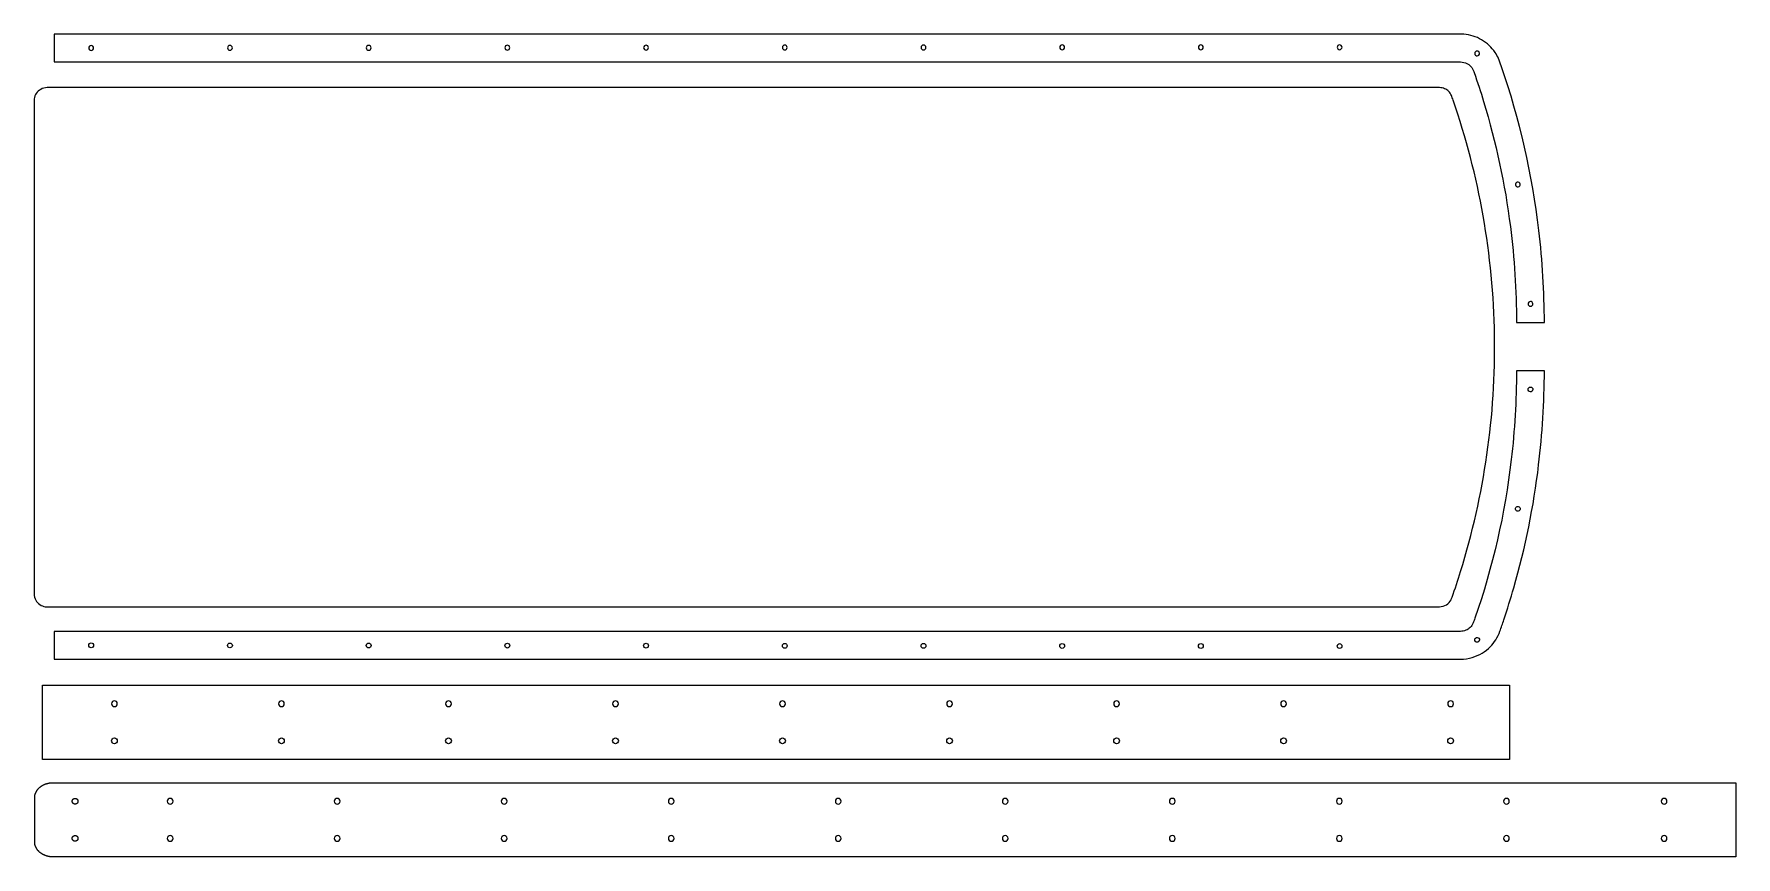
# Model space of a CAD drawing. Extents: x 1.7 to 93.4, y 1.3 to 45.6.
import ezdxf

# ---------------------------------------------------------------- set-up
doc = ezdxf.new("R2010")
doc.units = 0
for name, color, linetype in [('SCREW_LOCATION_MARKERS', 1, 'CONTINUOUS'), ('THRUCUT_DOOR', 105, 'CONTINUOUS'), ('THRUCUT_TRIM_WITH_TABS', 140, 'CONTINUOUS'), ('THRUCUT_ZIPPER_FOR_SOLID_W', 150, 'CONTINUOUS')]:
    doc.layers.add(name, color=color, linetype=linetype)

msp = doc.modelspace()

# ---------------------------------------------------------------- linework, layer by layer
at = {"layer": 'SCREW_LOCATION_MARKERS'}
for points in [[(12.211, 44.977, 0.414214), (12.081, 44.847, 0.414214), (12.211, 44.717, 0.414214), (12.341, 44.847, 0.414214)], [(27.159, 44.987, 0.414214), (27.029, 44.857, 0.414214), (27.159, 44.727, 0.414214), (27.289, 44.857, 0.414214)], [(42.107, 44.996, 0.414214), (41.977, 44.866, 0.414214), (42.107, 44.736, 0.414214), (42.237, 44.866, 0.414214)], [(57.055, 45.006, 0.414214), (56.925, 44.876, 0.414214), (57.055, 44.746, 0.414214), (57.185, 44.876, 0.414214)], [(72.002, 45.011, 0.414214), (71.873, 44.881, 0.414214), (72.003, 44.751, 0.414214), (72.133, 44.881, 0.414214)], [(81.729, 37.509, 0.414214), (81.578, 37.614, 0.414214), (81.474, 37.463, 0.414214), (81.625, 37.358, 0.414214)], [(82.417, 31.062, 0.414214), (82.284, 31.189, 0.414214), (82.157, 31.056, 0.414214), (82.29, 30.929, 0.414214)], [(82.417, 26.448, -0.414214), (82.284, 26.321, -0.414214), (82.157, 26.454, -0.414214), (82.29, 26.581, -0.414214)], [(81.729, 20.001, -0.414214), (81.578, 19.896, -0.414214), (81.474, 20.047, -0.414214), (81.625, 20.152, -0.414214)], [(12.211, 12.533, -0.414214), (12.081, 12.663, -0.414214), (12.211, 12.793, -0.414214), (12.341, 12.663, -0.414214)], [(27.159, 12.523, -0.414214), (27.029, 12.653, -0.414214), (27.159, 12.783, -0.414214), (27.289, 12.653, -0.414214)], [(42.107, 12.514, -0.414214), (41.977, 12.644, -0.414214), (42.107, 12.774, -0.414214), (42.237, 12.644, -0.414214)], [(57.055, 12.504, -0.414214), (56.925, 12.634, -0.414214), (57.055, 12.764, -0.414214), (57.185, 12.634, -0.414214)], [(72.002, 12.499, -0.414214), (71.873, 12.629, -0.414214), (72.003, 12.759, -0.414214), (72.133, 12.629, -0.414214)]]:
    msp.add_lwpolyline(points, format="xyb", close=True, dxfattribs=at)
at = {"layer": 'THRUCUT_DOOR'}
for points in [[(40.914, 44.092), (78.517, 44.092, -0.106708), (78.86, 44.005, -0.157148), (79.181, 43.691, -0.038567), (79.253, 43.524, -0.008689), (79.763, 41.952, -0.042599), (81.205, 35.22, -0.030813), (81.537, 30.059), (83.037, 30.059, 0.0285), (82.741, 35.014, 0.0542), (80.713, 43.878, 0.01783), (80.56, 44.276, 0.04719), (80.383, 44.6, 0.112158), (79.656, 45.283, 0.112124), (78.706, 45.585, 0.010594), (78.643, 45.589, 0.005235), (78.517, 45.592), (2.737, 45.592), (2.737, 44.092)], [(39.807, 42.709), (2.356, 42.709, 0.118325), (2.014, 42.614, 0.237651), (1.662, 42.101, 0.016873), (1.659, 42.07, 0.008243), (1.656, 42.009), (1.656, 28.725), (1.656, 15.442, 0.118325), (1.75, 15.1, 0.237651), (2.264, 14.748, 0.016873), (2.294, 14.745, 0.008243), (2.356, 14.742), (77.386, 14.742, 0.127319), (77.757, 14.853, 0.136378), (78.006, 15.117, 0.038043), (78.065, 15.254, 0.00789), (78.521, 16.641, 0.079499), (80.351, 29.372, 0.0795), (78.118, 42.038, 0.010825), (78.027, 42.281, 0.104929), (77.877, 42.508, 0.097255), (77.663, 42.649, 0.088058), (77.386, 42.709)], [(40.714, 13.418), (2.737, 13.418), (2.737, 11.918), (78.517, 11.918, 0.0648), (79.153, 12.014, 0.130546), (80.13, 12.599, 0.054566), (80.416, 12.965, 0.04927), (80.642, 13.426, 0.009689), (80.857, 14.041, 0.00944), (81.388, 15.763, 0.040314), (82.728, 22.382, 0.029126), (83.037, 27.451), (81.537, 27.451, -0.0285), (81.252, 22.672, -0.0542), (79.296, 14.122, -0.012046), (79.202, 13.872, -0.103695), (79.043, 13.633, -0.097255), (78.813, 13.482, -0.088058), (78.517, 13.418)]]:
    msp.add_lwpolyline(points, format="xyb", close=True, dxfattribs=at)
at = {"layer": 'THRUCUT_TRIM_WITH_TABS'}
for points in [[(4.737, 44.972, 0.414214), (4.607, 44.842, 0.414214), (4.737, 44.712, 0.414214), (4.867, 44.842, 0.414214)], [(19.685, 44.982, 0.414214), (19.555, 44.852, 0.414214), (19.685, 44.722, 0.414214), (19.815, 44.852, 0.414214)], [(34.633, 44.991, 0.414214), (34.503, 44.861, 0.414214), (34.633, 44.731, 0.414214), (34.763, 44.862, 0.414214)], [(49.581, 45.001, 0.414214), (49.451, 44.871, 0.414214), (49.581, 44.741, 0.414214), (49.711, 44.871, 0.414214)], [(64.529, 45.008, 0.414214), (64.399, 44.878, 0.414214), (64.529, 44.748, 0.414214), (64.659, 44.878, 0.414214)], [(79.501, 44.645, 0.414214), (79.318, 44.634, 0.414214), (79.328, 44.45, 0.414214), (79.512, 44.461, 0.414214)], [(79.501, 12.866, -0.414214), (79.318, 12.876, -0.414214), (79.328, 13.06, -0.414214), (79.512, 13.049, -0.414214)], [(4.737, 12.538, -0.414214), (4.607, 12.668, -0.414214), (4.737, 12.798, -0.414214), (4.867, 12.668, -0.414214)], [(19.685, 12.528, -0.414214), (19.555, 12.658, -0.414214), (19.685, 12.788, -0.414214), (19.815, 12.658, -0.414214)], [(34.633, 12.519, -0.414214), (34.503, 12.649, -0.414214), (34.633, 12.779, -0.414214), (34.763, 12.648, -0.414214)], [(49.581, 12.509, -0.414214), (49.451, 12.639, -0.414214), (49.581, 12.769, -0.414214), (49.711, 12.639, -0.414214)], [(64.529, 12.502, -0.414214), (64.399, 12.632, -0.414214), (64.529, 12.762, -0.414214), (64.659, 12.632, -0.414214)]]:
    msp.add_lwpolyline(points, format="xyb", close=True, dxfattribs=at)
at = {"layer": 'THRUCUT_ZIPPER_FOR_SOLID_W'}
for points in [[(41.771, 10.524), (81.166, 10.524), (81.166, 6.524), (2.108, 6.524), (2.108, 10.524)], [(48.113, 5.27), (93.36, 5.27), (93.36, 1.27), (17.171, 1.27), (2.693, 1.27), (2.667, 1.27), (2.641, 1.271), (2.616, 1.272), (2.591, 1.274), (2.565, 1.276), (2.541, 1.279), (2.516, 1.282), (2.491, 1.286), (2.467, 1.29), (2.443, 1.295), (2.419, 1.3), (2.395, 1.306), (2.372, 1.312), (2.349, 1.318), (2.326, 1.325), (2.304, 1.333), (2.281, 1.34), (2.259, 1.349), (2.238, 1.357), (2.216, 1.366), (2.195, 1.376), (2.174, 1.385), (2.154, 1.396), (2.134, 1.406), (2.114, 1.417), (2.095, 1.429), (2.075, 1.44), (2.057, 1.452), (2.038, 1.465), (2.02, 1.477), (2.003, 1.491), (1.986, 1.504), (1.969, 1.518), (1.953, 1.532), (1.937, 1.546), (1.921, 1.561), (1.906, 1.576), (1.891, 1.591), (1.877, 1.607), (1.864, 1.622), (1.85, 1.638), (1.838, 1.655), (1.825, 1.671), (1.814, 1.688), (1.802, 1.705), (1.791, 1.723), (1.781, 1.74), (1.771, 1.758), (1.762, 1.776), (1.754, 1.795), (1.745, 1.813), (1.738, 1.832), (1.731, 1.851), (1.724, 1.87), (1.718, 1.889), (1.713, 1.908), (1.708, 1.928), (1.704, 1.948), (1.701, 1.968), (1.698, 1.988), (1.696, 2.008), (1.694, 2.028), (1.693, 2.049), (1.693, 2.07), (1.693, 4.47), (1.693, 4.49), (1.694, 4.511), (1.696, 4.531), (1.698, 4.551), (1.701, 4.572), (1.704, 4.591), (1.708, 4.611), (1.713, 4.631), (1.718, 4.65), (1.724, 4.67), (1.731, 4.689), (1.738, 4.708), (1.745, 4.726), (1.754, 4.745), (1.762, 4.763), (1.771, 4.781), (1.781, 4.799), (1.791, 4.816), (1.802, 4.834), (1.814, 4.851), (1.825, 4.868), (1.838, 4.884), (1.85, 4.901), (1.864, 4.917), (1.877, 4.933), (1.891, 4.948), (1.906, 4.964), (1.921, 4.978), (1.937, 4.993), (1.953, 5.008), (1.969, 5.022), (1.986, 5.035), (2.003, 5.049), (2.02, 5.062), (2.038, 5.075), (2.057, 5.087), (2.075, 5.099), (2.095, 5.111), (2.114, 5.122), (2.134, 5.133), (2.154, 5.144), (2.174, 5.154), (2.195, 5.164), (2.216, 5.173), (2.238, 5.182), (2.259, 5.191), (2.281, 5.199), (2.304, 5.207), (2.326, 5.214), (2.349, 5.221), (2.372, 5.228), (2.395, 5.234), (2.419, 5.239), (2.443, 5.244), (2.467, 5.249), (2.491, 5.253), (2.516, 5.257), (2.541, 5.26), (2.565, 5.263), (2.591, 5.265), (2.616, 5.267), (2.641, 5.269), (2.667, 5.269), (2.693, 5.27)], [(3.869, 4.425), (3.871, 4.425), (3.873, 4.425), (3.875, 4.424), (3.876, 4.424), (3.878, 4.424), (3.88, 4.424), (3.882, 4.424), (3.883, 4.424), (3.885, 4.424), (3.887, 4.424), (3.889, 4.423), (3.89, 4.423), (3.892, 4.423), (3.894, 4.423), (3.896, 4.422), (3.898, 4.422), (3.899, 4.422), (3.901, 4.421), (3.903, 4.421), (3.905, 4.42), (3.907, 4.42), (3.908, 4.42), (3.91, 4.419), (3.912, 4.419), (3.914, 4.418), (3.916, 4.418), (3.917, 4.417), (3.919, 4.416), (3.921, 4.416), (3.923, 4.415), (3.925, 4.414), (3.926, 4.414), (3.928, 4.413), (3.93, 4.412), (3.932, 4.411), (3.934, 4.411), (3.935, 4.41), (3.936, 4.409), (3.937, 4.409), (3.938, 4.409), (3.939, 4.408), (3.94, 4.408), (3.941, 4.407), (3.941, 4.407), (3.942, 4.406), (3.943, 4.406), (3.944, 4.405), (3.945, 4.405), (3.946, 4.404), (3.947, 4.404), (3.947, 4.403), (3.948, 4.403), (3.949, 4.402), (3.95, 4.402), (3.951, 4.401), (3.952, 4.401), (3.953, 4.4), (3.953, 4.4), (3.954, 4.399), (3.955, 4.399), (3.956, 4.398), (3.957, 4.398), (3.958, 4.397), (3.958, 4.397), (3.959, 4.396), (3.96, 4.395), (3.961, 4.395), (3.962, 4.394), (3.962, 4.394), (3.963, 4.393), (3.964, 4.392), (3.965, 4.392), (3.966, 4.391), (3.966, 4.391), (3.967, 4.39), (3.968, 4.389), (3.969, 4.389), (3.969, 4.388), (3.97, 4.387), (3.971, 4.387), (3.972, 4.386), (3.972, 4.385), (3.973, 4.385), (3.974, 4.384), (3.975, 4.383), (3.975, 4.383), (3.976, 4.382), (3.977, 4.381), (3.978, 4.381), (3.978, 4.38), (3.979, 4.379), (3.98, 4.378), (3.98, 4.378), (3.981, 4.377), (3.982, 4.376), (3.982, 4.376), (3.983, 4.375), (3.984, 4.374), (3.985, 4.373), (3.985, 4.373), (3.986, 4.372), (3.987, 4.371), (3.987, 4.37), (3.988, 4.37), (3.988, 4.369), (3.989, 4.368), (3.99, 4.367), (3.99, 4.366), (3.991, 4.366), (3.992, 4.365), (3.992, 4.364), (3.993, 4.363), (3.993, 4.363), (3.994, 4.362), (3.995, 4.361), (3.995, 4.36), (3.996, 4.359), (3.996, 4.359), (3.997, 4.358), (3.997, 4.357), (3.998, 4.356), (3.999, 4.355), (3.999, 4.354), (4, 4.354), (4, 4.353), (4.001, 4.352), (4.001, 4.351), (4.002, 4.35), (4.002, 4.349), (4.003, 4.349), (4.003, 4.348), (4.004, 4.347), (4.004, 4.346), (4.005, 4.345), (4.005, 4.344), (4.006, 4.343), (4.006, 4.343), (4.007, 4.342), (4.007, 4.341), (4.008, 4.34), (4.008, 4.339), (4.008, 4.338), (4.009, 4.337), (4.009, 4.336), (4.01, 4.336), (4.01, 4.334), (4.011, 4.332), (4.012, 4.33), (4.013, 4.328), (4.014, 4.327), (4.014, 4.325), (4.015, 4.323), (4.016, 4.321), (4.016, 4.319), (4.017, 4.318), (4.017, 4.316), (4.018, 4.314), (4.018, 4.312), (4.019, 4.31), (4.019, 4.309), (4.02, 4.307), (4.02, 4.305), (4.021, 4.303), (4.021, 4.301), (4.021, 4.3), (4.022, 4.298), (4.022, 4.296), (4.022, 4.294), (4.023, 4.292), (4.023, 4.291), (4.023, 4.289), (4.023, 4.287), (4.024, 4.285), (4.024, 4.284), (4.024, 4.282), (4.024, 4.28), (4.024, 4.278), (4.024, 4.276), (4.024, 4.275), (4.024, 4.273), (4.024, 4.271), (4.024, 4.27), (4.024, 4.268), (4.024, 4.266), (4.024, 4.264), (4.024, 4.263), (4.024, 4.261), (4.024, 4.259), (4.024, 4.257), (4.024, 4.256), (4.024, 4.254), (4.023, 4.252), (4.023, 4.25), (4.023, 4.249), (4.023, 4.247), (4.022, 4.245), (4.022, 4.243), (4.022, 4.241), (4.021, 4.24), (4.021, 4.238), (4.021, 4.236), (4.02, 4.234), (4.02, 4.232), (4.019, 4.231), (4.019, 4.229), (4.018, 4.227), (4.018, 4.225), (4.017, 4.223), (4.017, 4.222), (4.016, 4.22), (4.016, 4.218), (4.015, 4.216), (4.014, 4.214), (4.014, 4.213), (4.013, 4.211), (4.012, 4.209), (4.011, 4.207), (4.01, 4.205), (4.01, 4.204), (4.009, 4.203), (4.009, 4.202), (4.008, 4.201), (4.008, 4.2), (4.008, 4.199), (4.007, 4.198), (4.007, 4.198), (4.006, 4.197), (4.006, 4.196), (4.005, 4.195), (4.005, 4.194), (4.004, 4.193), (4.004, 4.192), (4.003, 4.191), (4.003, 4.191), (4.002, 4.19), (4.002, 4.189), (4.001, 4.188), (4.001, 4.187), (4, 4.186), (4, 4.186), (3.999, 4.185), (3.999, 4.184), (3.998, 4.183), (3.997, 4.182), (3.997, 4.181), (3.996, 4.181), (3.996, 4.18), (3.995, 4.179), (3.995, 4.178), (3.994, 4.177), (3.993, 4.177), (3.993, 4.176), (3.992, 4.175), (3.992, 4.174), (3.991, 4.173), (3.99, 4.173), (3.99, 4.172), (3.989, 4.171), (3.988, 4.17), (3.988, 4.17), (3.987, 4.169), (3.987, 4.168), (3.986, 4.167), (3.985, 4.167), (3.985, 4.166), (3.984, 4.165), (3.983, 4.164), (3.982, 4.164), (3.982, 4.163), (3.981, 4.162), (3.98, 4.161), (3.98, 4.161), (3.979, 4.16), (3.978, 4.159), (3.978, 4.159), (3.977, 4.158), (3.976, 4.157), (3.975, 4.156), (3.975, 4.156), (3.974, 4.155), (3.973, 4.154), (3.972, 4.154), (3.972, 4.153), (3.971, 4.152), (3.97, 4.152), (3.969, 4.151), (3.969, 4.151), (3.968, 4.15), (3.967, 4.149), (3.966, 4.149), (3.966, 4.148), (3.965, 4.147), (3.964, 4.147), (3.963, 4.146), (3.962, 4.146), (3.962, 4.145), (3.961, 4.144), (3.96, 4.144), (3.959, 4.143), (3.958, 4.143), (3.958, 4.142), (3.957, 4.141), (3.956, 4.141), (3.955, 4.14), (3.954, 4.14), (3.953, 4.139), (3.953, 4.139), (3.952, 4.138), (3.951, 4.138), (3.95, 4.137), (3.949, 4.137), (3.948, 4.136), (3.947, 4.136), (3.947, 4.135), (3.946, 4.135), (3.945, 4.134), (3.944, 4.134), (3.943, 4.133), (3.942, 4.133), (3.941, 4.132), (3.941, 4.132), (3.94, 4.131), (3.939, 4.131), (3.938, 4.131), (3.937, 4.13), (3.936, 4.13), (3.935, 4.129), (3.934, 4.128), (3.932, 4.128), (3.93, 4.127), (3.928, 4.126), (3.926, 4.125), (3.925, 4.125), (3.923, 4.124), (3.921, 4.123), (3.919, 4.123), (3.917, 4.122), (3.916, 4.122), (3.914, 4.121), (3.912, 4.121), (3.91, 4.12), (3.908, 4.12), (3.907, 4.119), (3.905, 4.119), (3.903, 4.118), (3.901, 4.118), (3.899, 4.118), (3.898, 4.117), (3.896, 4.117), (3.894, 4.117), (3.892, 4.116), (3.89, 4.116), (3.889, 4.116), (3.887, 4.116), (3.885, 4.115), (3.883, 4.115), (3.882, 4.115), (3.88, 4.115), (3.878, 4.115), (3.876, 4.115), (3.875, 4.115), (3.873, 4.115), (3.871, 4.115), (3.869, 4.115), (3.868, 4.115), (3.866, 4.115), (3.864, 4.115), (3.862, 4.115), (3.861, 4.115), (3.859, 4.115), (3.857, 4.115), (3.855, 4.115), (3.854, 4.115), (3.852, 4.116), (3.85, 4.116), (3.848, 4.116), (3.847, 4.116), (3.845, 4.117), (3.843, 4.117), (3.841, 4.117), (3.839, 4.118), (3.838, 4.118), (3.836, 4.118), (3.834, 4.119), (3.832, 4.119), (3.83, 4.12), (3.829, 4.12), (3.827, 4.121), (3.825, 4.121), (3.823, 4.122), (3.821, 4.122), (3.82, 4.123), (3.818, 4.123), (3.816, 4.124), (3.814, 4.125), (3.812, 4.125), (3.811, 4.126), (3.809, 4.127), (3.807, 4.128), (3.805, 4.128), (3.803, 4.129), (3.803, 4.13), (3.802, 4.13), (3.801, 4.131), (3.8, 4.131), (3.799, 4.131), (3.798, 4.132), (3.797, 4.132), (3.796, 4.133), (3.796, 4.133), (3.795, 4.134), (3.794, 4.134), (3.793, 4.135), (3.792, 4.135), (3.791, 4.136), (3.79, 4.136), (3.79, 4.137), (3.789, 4.137), (3.788, 4.138), (3.787, 4.138), (3.786, 4.139), (3.785, 4.139), (3.785, 4.14), (3.784, 4.14), (3.783, 4.141), (3.782, 4.141), (3.781, 4.142), (3.78, 4.143), (3.78, 4.143), (3.779, 4.144), (3.778, 4.144), (3.777, 4.145), (3.776, 4.146), (3.776, 4.146), (3.775, 4.147), (3.774, 4.147), (3.773, 4.148), (3.772, 4.149), (3.772, 4.149), (3.771, 4.15), (3.77, 4.151), (3.769, 4.151), (3.769, 4.152), (3.768, 4.152), (3.767, 4.153), (3.766, 4.154), (3.766, 4.154), (3.765, 4.155), (3.764, 4.156), (3.763, 4.156), (3.763, 4.157), (3.762, 4.158), (3.761, 4.159), (3.761, 4.159), (3.76, 4.16), (3.759, 4.161), (3.758, 4.161), (3.758, 4.162), (3.757, 4.163), (3.756, 4.164), (3.756, 4.164), (3.755, 4.165), (3.754, 4.166), (3.754, 4.167), (3.753, 4.167), (3.752, 4.168), (3.752, 4.169), (3.751, 4.17), (3.75, 4.17), (3.75, 4.171), (3.749, 4.172), (3.748, 4.173), (3.748, 4.173), (3.747, 4.174), (3.747, 4.175), (3.746, 4.176), (3.745, 4.177), (3.745, 4.177), (3.744, 4.178), (3.744, 4.179), (3.743, 4.18), (3.742, 4.181), (3.742, 4.181), (3.741, 4.182), (3.741, 4.183), (3.74, 4.184), (3.74, 4.185), (3.739, 4.186), (3.739, 4.186), (3.738, 4.187), (3.738, 4.188), (3.737, 4.189), (3.737, 4.19), (3.736, 4.191), (3.735, 4.191), (3.735, 4.192), (3.735, 4.193), (3.734, 4.194), (3.734, 4.195), (3.733, 4.196), (3.733, 4.197), (3.732, 4.198), (3.732, 4.198), (3.731, 4.199), (3.731, 4.2), (3.73, 4.201), (3.73, 4.202), (3.73, 4.203), (3.729, 4.204), (3.728, 4.205), (3.728, 4.207), (3.727, 4.209), (3.726, 4.211), (3.725, 4.213), (3.725, 4.214), (3.724, 4.216), (3.723, 4.218), (3.723, 4.22), (3.722, 4.222), (3.721, 4.223), (3.721, 4.225), (3.72, 4.227), (3.72, 4.229), (3.719, 4.231), (3.719, 4.232), (3.718, 4.234), (3.718, 4.236), (3.718, 4.238), (3.717, 4.24), (3.717, 4.241), (3.717, 4.243), (3.716, 4.245), (3.716, 4.247), (3.716, 4.249), (3.716, 4.25), (3.715, 4.252), (3.715, 4.254), (3.715, 4.256), (3.715, 4.257), (3.715, 4.259), (3.715, 4.261), (3.715, 4.263), (3.714, 4.264), (3.714, 4.266), (3.714, 4.268), (3.714, 4.27), (3.714, 4.271), (3.714, 4.273), (3.714, 4.275), (3.715, 4.276), (3.715, 4.278), (3.715, 4.28), (3.715, 4.282), (3.715, 4.284), (3.715, 4.285), (3.715, 4.287), (3.716, 4.289), (3.716, 4.291), (3.716, 4.292), (3.716, 4.294), (3.717, 4.296), (3.717, 4.298), (3.717, 4.3), (3.718, 4.301), (3.718, 4.303), (3.718, 4.305), (3.719, 4.307), (3.719, 4.309), (3.72, 4.31), (3.72, 4.312), (3.721, 4.314), (3.721, 4.316), (3.722, 4.318), (3.723, 4.319), (3.723, 4.321), (3.724, 4.323), (3.725, 4.325), (3.725, 4.327), (3.726, 4.328), (3.727, 4.33), (3.728, 4.332), (3.728, 4.334), (3.729, 4.336), (3.73, 4.336), (3.73, 4.337), (3.73, 4.338), (3.731, 4.339), (3.731, 4.34), (3.732, 4.341), (3.732, 4.342), (3.733, 4.343), (3.733, 4.343), (3.734, 4.344), (3.734, 4.345), (3.735, 4.346), (3.735, 4.347), (3.735, 4.348), (3.736, 4.349), (3.737, 4.349), (3.737, 4.35), (3.738, 4.351), (3.738, 4.352), (3.739, 4.353), (3.739, 4.354), (3.74, 4.354), (3.74, 4.355), (3.741, 4.356), (3.741, 4.357), (3.742, 4.358), (3.742, 4.359), (3.743, 4.359), (3.744, 4.36), (3.744, 4.361), (3.745, 4.362), (3.745, 4.363), (3.746, 4.363), (3.747, 4.364), (3.747, 4.365), (3.748, 4.366), (3.748, 4.366), (3.749, 4.367), (3.75, 4.368), (3.75, 4.369), (3.751, 4.37), (3.752, 4.37), (3.752, 4.371), (3.753, 4.372), (3.754, 4.373), (3.754, 4.373), (3.755, 4.374), (3.756, 4.375), (3.756, 4.376), (3.757, 4.376), (3.758, 4.377), (3.758, 4.378), (3.759, 4.378), (3.76, 4.379), (3.761, 4.38), (3.761, 4.381), (3.762, 4.381), (3.763, 4.382), (3.763, 4.383), (3.764, 4.383), (3.765, 4.384), (3.766, 4.385), (3.766, 4.385), (3.767, 4.386), (3.768, 4.387), (3.769, 4.387), (3.769, 4.388), (3.77, 4.389), (3.771, 4.389), (3.772, 4.39), (3.772, 4.391), (3.773, 4.391), (3.774, 4.392), (3.775, 4.392), (3.776, 4.393), (3.776, 4.394), (3.777, 4.394), (3.778, 4.395), (3.779, 4.395), (3.78, 4.396), (3.78, 4.397), (3.781, 4.397), (3.782, 4.398), (3.783, 4.398), (3.784, 4.399), (3.785, 4.399), (3.785, 4.4), (3.786, 4.4), (3.787, 4.401), (3.788, 4.401), (3.789, 4.402), (3.79, 4.402), (3.79, 4.403), (3.791, 4.403), (3.792, 4.404), (3.793, 4.404), (3.794, 4.405), (3.795, 4.405), (3.796, 4.406), (3.796, 4.406), (3.797, 4.407), (3.798, 4.407), (3.799, 4.408), (3.8, 4.408), (3.801, 4.409), (3.802, 4.409), (3.803, 4.409), (3.803, 4.41), (3.805, 4.411), (3.807, 4.411), (3.809, 4.412), (3.811, 4.413), (3.812, 4.414), (3.814, 4.414), (3.816, 4.415), (3.818, 4.416), (3.82, 4.416), (3.821, 4.417), (3.823, 4.418), (3.825, 4.418), (3.827, 4.419), (3.829, 4.419), (3.83, 4.42), (3.832, 4.42), (3.834, 4.42), (3.836, 4.421), (3.838, 4.421), (3.839, 4.422), (3.841, 4.422), (3.843, 4.422), (3.845, 4.423), (3.847, 4.423), (3.848, 4.423), (3.85, 4.423), (3.852, 4.424), (3.854, 4.424), (3.855, 4.424), (3.857, 4.424), (3.859, 4.424), (3.861, 4.424), (3.862, 4.424), (3.864, 4.424), (3.866, 4.425), (3.868, 4.425)], [(3.869, 2.425), (3.871, 2.425), (3.873, 2.425), (3.875, 2.424), (3.876, 2.424), (3.878, 2.424), (3.88, 2.424), (3.882, 2.424), (3.883, 2.424), (3.885, 2.424), (3.887, 2.424), (3.889, 2.423), (3.89, 2.423), (3.892, 2.423), (3.894, 2.423), (3.896, 2.422), (3.898, 2.422), (3.899, 2.422), (3.901, 2.421), (3.903, 2.421), (3.905, 2.42), (3.907, 2.42), (3.908, 2.42), (3.91, 2.419), (3.912, 2.419), (3.914, 2.418), (3.916, 2.418), (3.917, 2.417), (3.919, 2.416), (3.921, 2.416), (3.923, 2.415), (3.925, 2.414), (3.926, 2.414), (3.928, 2.413), (3.93, 2.412), (3.932, 2.411), (3.934, 2.411), (3.935, 2.41), (3.936, 2.409), (3.937, 2.409), (3.938, 2.409), (3.939, 2.408), (3.94, 2.408), (3.941, 2.407), (3.941, 2.407), (3.942, 2.406), (3.943, 2.406), (3.944, 2.405), (3.945, 2.405), (3.946, 2.404), (3.947, 2.404), (3.947, 2.403), (3.948, 2.403), (3.949, 2.402), (3.95, 2.402), (3.951, 2.401), (3.952, 2.401), (3.953, 2.4), (3.953, 2.4), (3.954, 2.399), (3.955, 2.399), (3.956, 2.398), (3.957, 2.398), (3.958, 2.397), (3.958, 2.397), (3.959, 2.396), (3.96, 2.395), (3.961, 2.395), (3.962, 2.394), (3.962, 2.394), (3.963, 2.393), (3.964, 2.392), (3.965, 2.392), (3.966, 2.391), (3.966, 2.391), (3.967, 2.39), (3.968, 2.389), (3.969, 2.389), (3.969, 2.388), (3.97, 2.387), (3.971, 2.387), (3.972, 2.386), (3.972, 2.385), (3.973, 2.385), (3.974, 2.384), (3.975, 2.383), (3.975, 2.383), (3.976, 2.382), (3.977, 2.381), (3.978, 2.381), (3.978, 2.38), (3.979, 2.379), (3.98, 2.378), (3.98, 2.378), (3.981, 2.377), (3.982, 2.376), (3.982, 2.376), (3.983, 2.375), (3.984, 2.374), (3.985, 2.373), (3.985, 2.373), (3.986, 2.372), (3.987, 2.371), (3.987, 2.37), (3.988, 2.37), (3.988, 2.369), (3.989, 2.368), (3.99, 2.367), (3.99, 2.366), (3.991, 2.366), (3.992, 2.365), (3.992, 2.364), (3.993, 2.363), (3.993, 2.363), (3.994, 2.362), (3.995, 2.361), (3.995, 2.36), (3.996, 2.359), (3.996, 2.359), (3.997, 2.358), (3.997, 2.357), (3.998, 2.356), (3.999, 2.355), (3.999, 2.354), (4, 2.354), (4, 2.353), (4.001, 2.352), (4.001, 2.351), (4.002, 2.35), (4.002, 2.349), (4.003, 2.349), (4.003, 2.348), (4.004, 2.347), (4.004, 2.346), (4.005, 2.345), (4.005, 2.344), (4.006, 2.343), (4.006, 2.343), (4.007, 2.342), (4.007, 2.341), (4.008, 2.34), (4.008, 2.339), (4.008, 2.338), (4.009, 2.337), (4.009, 2.336), (4.01, 2.336), (4.01, 2.334), (4.011, 2.332), (4.012, 2.33), (4.013, 2.328), (4.014, 2.327), (4.014, 2.325), (4.015, 2.323), (4.016, 2.321), (4.016, 2.319), (4.017, 2.318), (4.017, 2.316), (4.018, 2.314), (4.018, 2.312), (4.019, 2.31), (4.019, 2.309), (4.02, 2.307), (4.02, 2.305), (4.021, 2.303), (4.021, 2.301), (4.021, 2.3), (4.022, 2.298), (4.022, 2.296), (4.022, 2.294), (4.023, 2.292), (4.023, 2.291), (4.023, 2.289), (4.023, 2.287), (4.024, 2.285), (4.024, 2.284), (4.024, 2.282), (4.024, 2.28), (4.024, 2.278), (4.024, 2.276), (4.024, 2.275), (4.024, 2.273), (4.024, 2.271), (4.024, 2.27), (4.024, 2.268), (4.024, 2.266), (4.024, 2.264), (4.024, 2.263), (4.024, 2.261), (4.024, 2.259), (4.024, 2.257), (4.024, 2.256), (4.024, 2.254), (4.023, 2.252), (4.023, 2.25), (4.023, 2.249), (4.023, 2.247), (4.022, 2.245), (4.022, 2.243), (4.022, 2.241), (4.021, 2.24), (4.021, 2.238), (4.021, 2.236), (4.02, 2.234), (4.02, 2.232), (4.019, 2.231), (4.019, 2.229), (4.018, 2.227), (4.018, 2.225), (4.017, 2.223), (4.017, 2.222), (4.016, 2.22), (4.016, 2.218), (4.015, 2.216), (4.014, 2.214), (4.014, 2.213), (4.013, 2.211), (4.012, 2.209), (4.011, 2.207), (4.01, 2.205), (4.01, 2.204), (4.009, 2.203), (4.009, 2.202), (4.008, 2.201), (4.008, 2.2), (4.008, 2.199), (4.007, 2.198), (4.007, 2.198), (4.006, 2.197), (4.006, 2.196), (4.005, 2.195), (4.005, 2.194), (4.004, 2.193), (4.004, 2.192), (4.003, 2.191), (4.003, 2.191), (4.002, 2.19), (4.002, 2.189), (4.001, 2.188), (4.001, 2.187), (4, 2.186), (4, 2.186), (3.999, 2.185), (3.999, 2.184), (3.998, 2.183), (3.997, 2.182), (3.997, 2.181), (3.996, 2.181), (3.996, 2.18), (3.995, 2.179), (3.995, 2.178), (3.994, 2.177), (3.993, 2.177), (3.993, 2.176), (3.992, 2.175), (3.992, 2.174), (3.991, 2.173), (3.99, 2.173), (3.99, 2.172), (3.989, 2.171), (3.988, 2.17), (3.988, 2.17), (3.987, 2.169), (3.987, 2.168), (3.986, 2.167), (3.985, 2.167), (3.985, 2.166), (3.984, 2.165), (3.983, 2.164), (3.982, 2.164), (3.982, 2.163), (3.981, 2.162), (3.98, 2.161), (3.98, 2.161), (3.979, 2.16), (3.978, 2.159), (3.978, 2.159), (3.977, 2.158), (3.976, 2.157), (3.975, 2.156), (3.975, 2.156), (3.974, 2.155), (3.973, 2.154), (3.972, 2.154), (3.972, 2.153), (3.971, 2.152), (3.97, 2.152), (3.969, 2.151), (3.969, 2.151), (3.968, 2.15), (3.967, 2.149), (3.966, 2.149), (3.966, 2.148), (3.965, 2.147), (3.964, 2.147), (3.963, 2.146), (3.962, 2.146), (3.962, 2.145), (3.961, 2.144), (3.96, 2.144), (3.959, 2.143), (3.958, 2.143), (3.958, 2.142), (3.957, 2.141), (3.956, 2.141), (3.955, 2.14), (3.954, 2.14), (3.953, 2.139), (3.953, 2.139), (3.952, 2.138), (3.951, 2.138), (3.95, 2.137), (3.949, 2.137), (3.948, 2.136), (3.947, 2.136), (3.947, 2.135), (3.946, 2.135), (3.945, 2.134), (3.944, 2.134), (3.943, 2.133), (3.942, 2.133), (3.941, 2.132), (3.941, 2.132), (3.94, 2.131), (3.939, 2.131), (3.938, 2.131), (3.937, 2.13), (3.936, 2.13), (3.935, 2.129), (3.934, 2.128), (3.932, 2.128), (3.93, 2.127), (3.928, 2.126), (3.926, 2.125), (3.925, 2.125), (3.923, 2.124), (3.921, 2.123), (3.919, 2.123), (3.917, 2.122), (3.916, 2.122), (3.914, 2.121), (3.912, 2.121), (3.91, 2.12), (3.908, 2.12), (3.907, 2.119), (3.905, 2.119), (3.903, 2.118), (3.901, 2.118), (3.899, 2.118), (3.898, 2.117), (3.896, 2.117), (3.894, 2.117), (3.892, 2.116), (3.89, 2.116), (3.889, 2.116), (3.887, 2.116), (3.885, 2.115), (3.883, 2.115), (3.882, 2.115), (3.88, 2.115), (3.878, 2.115), (3.876, 2.115), (3.875, 2.115), (3.873, 2.115), (3.871, 2.115), (3.869, 2.115), (3.868, 2.115), (3.866, 2.115), (3.864, 2.115), (3.862, 2.115), (3.861, 2.115), (3.859, 2.115), (3.857, 2.115), (3.855, 2.115), (3.854, 2.115), (3.852, 2.116), (3.85, 2.116), (3.848, 2.116), (3.847, 2.116), (3.845, 2.117), (3.843, 2.117), (3.841, 2.117), (3.839, 2.118), (3.838, 2.118), (3.836, 2.118), (3.834, 2.119), (3.832, 2.119), (3.83, 2.12), (3.829, 2.12), (3.827, 2.121), (3.825, 2.121), (3.823, 2.122), (3.821, 2.122), (3.82, 2.123), (3.818, 2.123), (3.816, 2.124), (3.814, 2.125), (3.812, 2.125), (3.811, 2.126), (3.809, 2.127), (3.807, 2.128), (3.805, 2.128), (3.803, 2.129), (3.803, 2.13), (3.802, 2.13), (3.801, 2.131), (3.8, 2.131), (3.799, 2.131), (3.798, 2.132), (3.797, 2.132), (3.796, 2.133), (3.796, 2.133), (3.795, 2.134), (3.794, 2.134), (3.793, 2.135), (3.792, 2.135), (3.791, 2.136), (3.79, 2.136), (3.79, 2.137), (3.789, 2.137), (3.788, 2.138), (3.787, 2.138), (3.786, 2.139), (3.785, 2.139), (3.785, 2.14), (3.784, 2.14), (3.783, 2.141), (3.782, 2.141), (3.781, 2.142), (3.78, 2.143), (3.78, 2.143), (3.779, 2.144), (3.778, 2.144), (3.777, 2.145), (3.776, 2.146), (3.776, 2.146), (3.775, 2.147), (3.774, 2.147), (3.773, 2.148), (3.772, 2.149), (3.772, 2.149), (3.771, 2.15), (3.77, 2.151), (3.769, 2.151), (3.769, 2.152), (3.768, 2.152), (3.767, 2.153), (3.766, 2.154), (3.766, 2.154), (3.765, 2.155), (3.764, 2.156), (3.763, 2.156), (3.763, 2.157), (3.762, 2.158), (3.761, 2.159), (3.761, 2.159), (3.76, 2.16), (3.759, 2.161), (3.758, 2.161), (3.758, 2.162), (3.757, 2.163), (3.756, 2.164), (3.756, 2.164), (3.755, 2.165), (3.754, 2.166), (3.754, 2.167), (3.753, 2.167), (3.752, 2.168), (3.752, 2.169), (3.751, 2.17), (3.75, 2.17), (3.75, 2.171), (3.749, 2.172), (3.748, 2.173), (3.748, 2.173), (3.747, 2.174), (3.747, 2.175), (3.746, 2.176), (3.745, 2.177), (3.745, 2.177), (3.744, 2.178), (3.744, 2.179), (3.743, 2.18), (3.742, 2.181), (3.742, 2.181), (3.741, 2.182), (3.741, 2.183), (3.74, 2.184), (3.74, 2.185), (3.739, 2.186), (3.739, 2.186), (3.738, 2.187), (3.738, 2.188), (3.737, 2.189), (3.737, 2.19), (3.736, 2.191), (3.735, 2.191), (3.735, 2.192), (3.735, 2.193), (3.734, 2.194), (3.734, 2.195), (3.733, 2.196), (3.733, 2.197), (3.732, 2.198), (3.732, 2.198), (3.731, 2.199), (3.731, 2.2), (3.73, 2.201), (3.73, 2.202), (3.73, 2.203), (3.729, 2.204), (3.728, 2.205), (3.728, 2.207), (3.727, 2.209), (3.726, 2.211), (3.725, 2.213), (3.725, 2.214), (3.724, 2.216), (3.723, 2.218), (3.723, 2.22), (3.722, 2.222), (3.721, 2.223), (3.721, 2.225), (3.72, 2.227), (3.72, 2.229), (3.719, 2.231), (3.719, 2.232), (3.718, 2.234), (3.718, 2.236), (3.718, 2.238), (3.717, 2.24), (3.717, 2.241), (3.717, 2.243), (3.716, 2.245), (3.716, 2.247), (3.716, 2.249), (3.716, 2.25), (3.715, 2.252), (3.715, 2.254), (3.715, 2.256), (3.715, 2.257), (3.715, 2.259), (3.715, 2.261), (3.715, 2.263), (3.714, 2.264), (3.714, 2.266), (3.714, 2.268), (3.714, 2.27), (3.714, 2.271), (3.714, 2.273), (3.714, 2.275), (3.715, 2.276), (3.715, 2.278), (3.715, 2.28), (3.715, 2.282), (3.715, 2.284), (3.715, 2.285), (3.715, 2.287), (3.716, 2.289), (3.716, 2.291), (3.716, 2.292), (3.716, 2.294), (3.717, 2.296), (3.717, 2.298), (3.717, 2.3), (3.718, 2.301), (3.718, 2.303), (3.718, 2.305), (3.719, 2.307), (3.719, 2.309), (3.72, 2.31), (3.72, 2.312), (3.721, 2.314), (3.721, 2.316), (3.722, 2.318), (3.723, 2.319), (3.723, 2.321), (3.724, 2.323), (3.725, 2.325), (3.725, 2.327), (3.726, 2.328), (3.727, 2.33), (3.728, 2.332), (3.728, 2.334), (3.729, 2.336), (3.73, 2.336), (3.73, 2.337), (3.73, 2.338), (3.731, 2.339), (3.731, 2.34), (3.732, 2.341), (3.732, 2.342), (3.733, 2.343), (3.733, 2.343), (3.734, 2.344), (3.734, 2.345), (3.735, 2.346), (3.735, 2.347), (3.735, 2.348), (3.736, 2.349), (3.737, 2.349), (3.737, 2.35), (3.738, 2.351), (3.738, 2.352), (3.739, 2.353), (3.739, 2.354), (3.74, 2.354), (3.74, 2.355), (3.741, 2.356), (3.741, 2.357), (3.742, 2.358), (3.742, 2.359), (3.743, 2.359), (3.744, 2.36), (3.744, 2.361), (3.745, 2.362), (3.745, 2.363), (3.746, 2.363), (3.747, 2.364), (3.747, 2.365), (3.748, 2.366), (3.748, 2.366), (3.749, 2.367), (3.75, 2.368), (3.75, 2.369), (3.751, 2.37), (3.752, 2.37), (3.752, 2.371), (3.753, 2.372), (3.754, 2.373), (3.754, 2.373), (3.755, 2.374), (3.756, 2.375), (3.756, 2.376), (3.757, 2.376), (3.758, 2.377), (3.758, 2.378), (3.759, 2.378), (3.76, 2.379), (3.761, 2.38), (3.761, 2.381), (3.762, 2.381), (3.763, 2.382), (3.763, 2.383), (3.764, 2.383), (3.765, 2.384), (3.766, 2.385), (3.766, 2.385), (3.767, 2.386), (3.768, 2.387), (3.769, 2.387), (3.769, 2.388), (3.77, 2.389), (3.771, 2.389), (3.772, 2.39), (3.772, 2.391), (3.773, 2.391), (3.774, 2.392), (3.775, 2.392), (3.776, 2.393), (3.776, 2.394), (3.777, 2.394), (3.778, 2.395), (3.779, 2.395), (3.78, 2.396), (3.78, 2.397), (3.781, 2.397), (3.782, 2.398), (3.783, 2.398), (3.784, 2.399), (3.785, 2.399), (3.785, 2.4), (3.786, 2.4), (3.787, 2.401), (3.788, 2.401), (3.789, 2.402), (3.79, 2.402), (3.79, 2.403), (3.791, 2.403), (3.792, 2.404), (3.793, 2.404), (3.794, 2.405), (3.795, 2.405), (3.796, 2.406), (3.796, 2.406), (3.797, 2.407), (3.798, 2.407), (3.799, 2.408), (3.8, 2.408), (3.801, 2.409), (3.802, 2.409), (3.803, 2.409), (3.803, 2.41), (3.805, 2.411), (3.807, 2.411), (3.809, 2.412), (3.811, 2.413), (3.812, 2.414), (3.814, 2.414), (3.816, 2.415), (3.818, 2.416), (3.82, 2.416), (3.821, 2.417), (3.823, 2.418), (3.825, 2.418), (3.827, 2.419), (3.829, 2.419), (3.83, 2.42), (3.832, 2.42), (3.834, 2.42), (3.836, 2.421), (3.838, 2.421), (3.839, 2.422), (3.841, 2.422), (3.843, 2.422), (3.845, 2.423), (3.847, 2.423), (3.848, 2.423), (3.85, 2.423), (3.852, 2.424), (3.854, 2.424), (3.855, 2.424), (3.857, 2.424), (3.859, 2.424), (3.861, 2.424), (3.862, 2.424), (3.864, 2.424), (3.866, 2.425), (3.868, 2.425)]]:
    msp.add_lwpolyline(points, close=True, dxfattribs=at)
for points in [[(6.142, 9.524, 0.414214), (5.987, 9.679, 0.414214), (5.832, 9.524, 0.414214), (5.987, 9.369, 0.414214)], [(15.142, 9.524, 0.414214), (14.987, 9.679, 0.414214), (14.832, 9.524, 0.414214), (14.987, 9.369, 0.414214)], [(24.142, 9.524, 0.414214), (23.987, 9.679, 0.414214), (23.832, 9.524, 0.414214), (23.987, 9.369, 0.414214)], [(33.142, 9.524, 0.414214), (32.987, 9.679, 0.414214), (32.832, 9.524, 0.414214), (32.987, 9.369, 0.414214)], [(42.142, 9.524, 0.414214), (41.987, 9.679, 0.414214), (41.832, 9.524, 0.414214), (41.987, 9.369, 0.414214)], [(51.142, 9.524, 0.414214), (50.987, 9.679, 0.414214), (50.832, 9.524, 0.414214), (50.987, 9.369, 0.414214)], [(60.142, 9.524, 0.414214), (59.987, 9.679, 0.414214), (59.832, 9.524, 0.414214), (59.987, 9.369, 0.414214)], [(69.142, 9.524, 0.414214), (68.987, 9.679, 0.414214), (68.832, 9.524, 0.414214), (68.987, 9.369, 0.414214)], [(78.142, 9.524, 0.414214), (77.987, 9.679, 0.414214), (77.832, 9.524, 0.414214), (77.987, 9.369, 0.414214)], [(6.142, 7.524, -0.414214), (5.987, 7.369, -0.414214), (5.832, 7.524, -0.414214), (5.987, 7.679, -0.414214)], [(15.142, 7.524, -0.414214), (14.987, 7.369, -0.414214), (14.832, 7.524, -0.414214), (14.987, 7.679, -0.414214)], [(24.142, 7.524, -0.414214), (23.987, 7.369, -0.414214), (23.832, 7.524, -0.414214), (23.987, 7.679, -0.414214)], [(33.142, 7.524, -0.414214), (32.987, 7.369, -0.414214), (32.832, 7.524, -0.414214), (32.987, 7.679, -0.414214)], [(42.142, 7.524, -0.414214), (41.987, 7.369, -0.414214), (41.832, 7.524, -0.414214), (41.987, 7.679, -0.414214)], [(51.142, 7.524, -0.414214), (50.987, 7.369, -0.414214), (50.832, 7.524, -0.414214), (50.987, 7.679, -0.414214)], [(60.142, 7.524, -0.414214), (59.987, 7.369, -0.414214), (59.832, 7.524, -0.414214), (59.987, 7.679, -0.414214)], [(69.142, 7.524, -0.414214), (68.987, 7.369, -0.414214), (68.832, 7.524, -0.414214), (68.987, 7.679, -0.414214)], [(78.142, 7.524, -0.414214), (77.987, 7.369, -0.414214), (77.832, 7.524, -0.414214), (77.987, 7.679, -0.414214)], [(8.989, 4.425, 0.414214), (8.834, 4.27, 0.414214), (8.989, 4.115, 0.414214), (9.144, 4.27, 0.414214)], [(17.989, 4.425, 0.414214), (17.834, 4.27, 0.414214), (17.989, 4.115, 0.414214), (18.144, 4.27, 0.414214)], [(26.989, 4.425, 0.414214), (26.834, 4.27, 0.414214), (26.989, 4.115, 0.414214), (27.144, 4.27, 0.414214)], [(35.989, 4.425, 0.414214), (35.834, 4.27, 0.414214), (35.989, 4.115, 0.414214), (36.144, 4.27, 0.414214)], [(44.989, 4.425, 0.414214), (44.834, 4.27, 0.414214), (44.989, 4.115, 0.414214), (45.144, 4.27, 0.414214)], [(53.989, 4.425, 0.414214), (53.834, 4.27, 0.414214), (53.989, 4.115, 0.414214), (54.144, 4.27, 0.414214)], [(62.989, 4.425, 0.414214), (62.834, 4.27, 0.414214), (62.989, 4.115, 0.414214), (63.144, 4.27, 0.414214)], [(71.989, 4.425, 0.414214), (71.834, 4.27, 0.414214), (71.989, 4.115, 0.414214), (72.144, 4.27, 0.414214)], [(80.989, 4.425, 0.414214), (80.834, 4.27, 0.414214), (80.989, 4.115, 0.414214), (81.144, 4.27, 0.414214)], [(89.489, 4.425, 0.414214), (89.334, 4.27, 0.414214), (89.489, 4.115, 0.414214), (89.644, 4.27, 0.414214)], [(8.989, 2.425, 0.414214), (8.834, 2.27, 0.414214), (8.989, 2.115, 0.414214), (9.144, 2.27, 0.414214)], [(17.989, 2.425, 0.414214), (17.834, 2.27, 0.414214), (17.989, 2.115, 0.414214), (18.144, 2.27, 0.414214)], [(26.989, 2.425, 0.414214), (26.834, 2.27, 0.414214), (26.989, 2.115, 0.414214), (27.144, 2.27, 0.414214)], [(35.989, 2.425, 0.414214), (35.834, 2.27, 0.414214), (35.989, 2.115, 0.414214), (36.144, 2.27, 0.414214)], [(44.989, 2.425, 0.414214), (44.834, 2.27, 0.414214), (44.989, 2.115, 0.414214), (45.144, 2.27, 0.414214)], [(53.989, 2.425, 0.414214), (53.834, 2.27, 0.414214), (53.989, 2.115, 0.414214), (54.144, 2.27, 0.414214)], [(62.989, 2.425, 0.414214), (62.834, 2.27, 0.414214), (62.989, 2.115, 0.414214), (63.144, 2.27, 0.414214)], [(71.989, 2.425, 0.414214), (71.834, 2.27, 0.414214), (71.989, 2.115, 0.414214), (72.144, 2.27, 0.414214)], [(80.989, 2.425, 0.414214), (80.834, 2.27, 0.414214), (80.989, 2.115, 0.414214), (81.144, 2.27, 0.414214)], [(89.489, 2.425, 0.414214), (89.334, 2.27, 0.414214), (89.489, 2.115, 0.414214), (89.644, 2.27, 0.414214)]]:
    msp.add_lwpolyline(points, format="xyb", close=True, dxfattribs=at)

doc.saveas('drawing.dxf')
